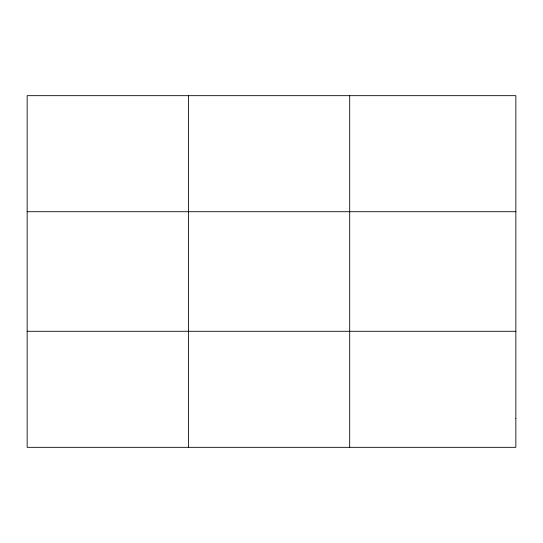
<?xml version="1.0" encoding="UTF-8"?>
<svg xmlns="http://www.w3.org/2000/svg" width="543" height="543" viewBox="0 0 543 543"><rect width="100%" height="100%" fill="white"/><g stroke="black" fill="none" stroke-linecap="round" stroke-linejoin="round"><path stroke-width="0.81" d="M188.421 447.33L188.421 95.67M349.692 447.33L349.692 95.67M27.15 211.716L515.85 211.716M27.15 331.284L515.85 331.284M515.85 418.32L515.85 447.33L27.15 447.33L27.15 95.67L515.85 95.67L515.85 418.32"/></g></svg>
